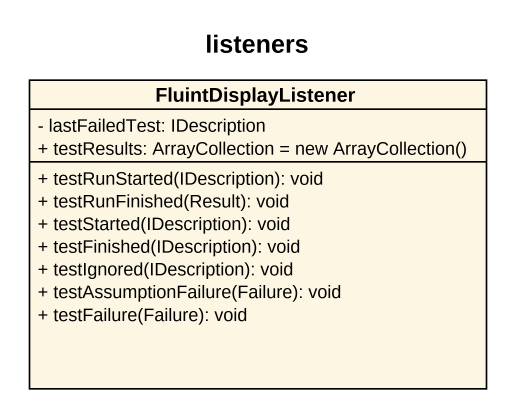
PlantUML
@startuml
title listeners
hide circle
hide empty members
skinparam classAttributeIconSize 0
class FluintDisplayListener {
  - lastFailedTest: IDescription
  {field} + testResults: ArrayCollection = new ArrayCollection()
  + testRunStarted(IDescription): void
  + testRunFinished(Result): void
  + testStarted(IDescription): void
  + testFinished(IDescription): void
  + testIgnored(IDescription): void
  + testAssumptionFailure(Failure): void
  + testFailure(Failure): void
}
@enduml
